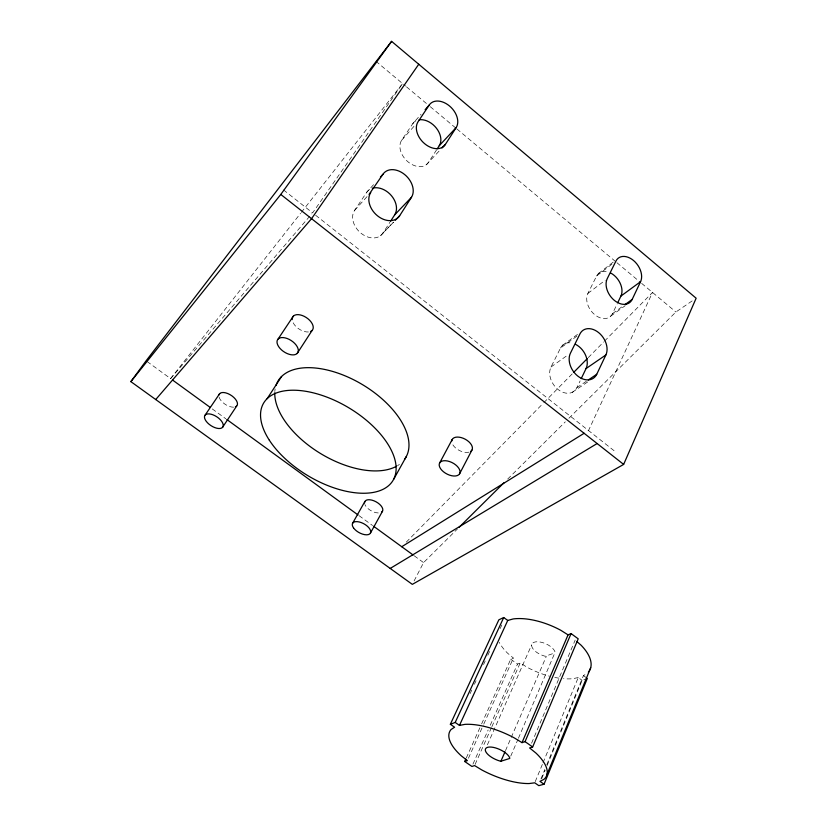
<?xml version="1.0" encoding="UTF-8"?>
<svg xmlns="http://www.w3.org/2000/svg" width="827" height="827" viewBox="0 0 827 827"><rect width="100%" height="100%" fill="white"/><g stroke="black" fill="none" stroke-linecap="round" stroke-linejoin="round"><path stroke-width="0.62" stroke-dasharray="4.13 3.1" d="M540.93 778.972L544.838 769.461M546.792 764.706L583.448 675.587L586.457 673.757M541.747 778.548L545.148 770.268M547.102 765.533L582.115 680.342L586.281 678.791M535.234 781.629L542.564 763.89M543.05 762.701L578.259 677.54L582.115 680.342M531.596 743.204L575.168 640.098M510.776 756.064L517.909 739.452M518.426 738.263L555.113 652.203A12.653 6.006 24.1 0 0 541.644 642.331A12.653 6.006 24.1 0 0 531.771 646.404A12.653 6.006 24.1 0 0 545.262 656.266L555.134 652.813M505.504 750.637L546.306 656.442M487.413 744.786L531.689 644.771M472.961 764.086L488.157 729.972M490.256 725.258L517.506 664.081L520.204 662.965L527.047 667.234A50.643 24.045 24.1 0 0 549.469 676.186M475.122 764.396L491.372 727.832M491.9 726.654L520.204 662.965M466.304 757.966L481.107 725.041M481.634 723.873L510.724 659.202L513.402 658.065L507.675 653.278A50.643 24.045 24.1 0 1 499.208 642.321M468.444 758.256L483.247 725.258M483.774 724.08L513.402 658.065M470.149 693.553L471.762 690.08M474.44 684.27L476.052 680.786M483.557 664.536L485.16 661.052M487.837 655.242L490.525 649.443M500.17 628.541L501.782 625.057M576.884 336.155L560.52 348.033L550.999 367.012A17.14 12.632 55.7 0 0 557.998 389.445A17.14 12.632 55.7 0 0 576.884 387.646L580.12 380.906M611.877 264.206L596.618 275.98L587.873 293.43A16.447 11.599 54.4 0 0 594.716 314.673A16.447 11.599 54.4 0 0 612.466 313.66L617.221 303.778M414.1 580.936L423.569 562.598L457.393 529.001M373.566 184.69L366.723 192.298L354.556 210.43A18.256 13.635 45.3 0 0 361.141 233.328A18.256 13.635 45.3 0 0 382.953 233.059L389.879 222.318M436.594 149.832L428.51 162.381A17.501 12.457 45.8 0 1 408.093 161.927A17.501 12.457 45.8 0 1 401.633 140.28L412.766 123.688L421.005 114.343M147.123 361.544L170.6 378.621L300.552 213.356M301.348 212.343L402.604 83.579L312.616 212.88L282.958 189.486M170.6 378.621L311.779 213.862M401.633 140.28L414.782 125.446M354.556 210.43L367.343 196.288M426.287 164.749L440.615 149.48M382.953 233.059L393.497 222.132M380.544 235.664L393.704 222.029M406.274 542.14L542.977 403.524M543.877 402.604L572.853 373.235M588.245 357.626L603.627 342.016M604.537 341.106L652.513 292.448L588.524 430.547L586.333 431.911M507.685 479.071L565.286 421.863M568.935 418.235L675.907 311.996L694.008 299.663M598.438 273.541L613.686 261.745M587.873 293.43L605.188 280.26M562.474 345.345L577.815 334.191M612.466 313.66L622.845 306.155M610.667 316.183L625.191 305.711M550.999 367.012L567.384 355.331M576.884 387.646L586.291 381.319M572.243 392.318L587.904 381.805M578.259 677.54L572.687 678.729A50.643 24.045 24.1 0 1 563.466 678.698M510.724 659.202L517.506 664.081M212.25 408.91L225.781 418.751M359.063 515.686L372.595 525.527M414.213 555.796L423.569 562.598M583.448 675.587L587.325 678.398M315.656 215.278L614.203 450.808M375.892 61.26L405.561 86.06M406.553 86.887L429.275 105.866M430.257 106.693L455.946 128.164M456.928 128.991L615.97 261.901M616.952 262.728L640.667 282.545M641.649 283.372L675.907 311.996M558.866 678.15A50.643 24.045 24.1 0 1 554.193 677.313M596.618 275.98A16.282 11.361 54.1 0 1 607.338 271.721M378.27 512.957A10.069 5.117 29 0 1 364.872 504.501M399.41 464.412A74.451 40.327 31 0 1 397.56 465.642M274.833 391.502A74.451 40.327 31 0 1 275.122 389.01M468.971 452.162A11.206 6.358 27.9 0 1 452.907 444.885M412.766 123.688A17.326 12.178 46 0 1 416.922 120.391M560.52 348.033A16.964 12.364 55.3 0 1 571.953 343.06M366.723 192.298A18.06 13.325 45.4 0 1 371.209 188.639M233.596 407.184A10.565 5.386 33.3 0 1 218.928 396.453M308.409 331.978A11.847 6.792 33.9 0 1 292.706 321.796"/><path stroke-width="1.24" d="M546.967 774.548L590.695 667.72M465.777 759.145L464.712 761.491L471.917 766.443L474.595 765.585L481.821 769.968A53.238 21.595 24.7 0 0 529.104 783.551L534.738 782.818L538.832 785.65L544.063 784.203L587.325 678.398M544.063 784.203L539.948 781.35L543.928 779.354A53.238 21.595 24.7 0 0 535.906 753.035L529.6 747.949L532.65 746.967L578.207 638.826L571.075 633.585L568.056 634.867L522.023 742.636L514.363 737.942A53.238 21.595 24.7 0 0 464.919 724.369L459.461 725.413L455.191 722.447L450.353 724.276L454.602 727.222L451.077 729.507A53.238 21.595 24.7 0 0 461.27 755.826L467.379 760.613L464.712 761.491M522.023 742.636L525.062 741.643L571.075 633.585M500.914 761.233L509.752 758.442L509.701 757.883A13.304 5.396 24.7 0 0 495.383 747.877A13.304 5.396 24.7 0 0 485.501 751.009A13.304 5.396 24.7 0 0 499.839 761.005L500.914 761.233L504.997 751.815M623.641 464.412L696.138 298.216L391.605 41.35L146.1 360.799L130.862 381.629L412.332 584.369L623.641 464.412L280.787 194.448L391.605 41.35M459.461 725.413L507.737 620.457L513.153 618.947A50.643 24.045 24.1 0 1 560.82 630.298L568.056 634.867M450.353 724.276L498.846 619.826L503.715 617.521L507.737 620.457M455.191 722.447L503.715 617.521M596.732 374.28L605.881 354.959A17.305 12.436 55.3 0 0 598.645 332.609A17.305 12.436 55.3 0 0 579.944 333.922L570.454 353.139A17.491 12.715 55.7 0 0 577.659 375.975A17.491 12.715 55.7 0 0 596.732 374.28L588.379 379.913M632.179 299.415L640.584 281.666A16.602 11.402 54.2 0 0 633.513 260.495A16.602 11.402 54.2 0 0 615.939 261.074L607.225 278.709A16.767 11.65 54.5 0 0 614.265 300.304A16.767 11.65 54.5 0 0 632.179 299.415L624.923 304.656M581.205 378.663L586.064 368.563L605.881 354.959M617.748 302.682L620.912 296.097L640.584 281.666M459.564 473.83A11.34 6.254 27.9 0 0 447.448 460.98A11.34 6.254 27.9 0 0 441.866 470.284A11.34 6.254 27.9 0 0 459.564 473.83L471.907 450.157M439.644 462.975L452.245 439.426M370.434 533.095L382.519 511.169M393.683 479.298L406.346 456.463M352.529 523.398L364.821 501.575M395.244 220.313L399.637 215.764L411.464 197.312A18.442 13.418 45.8 0 0 404.61 174.497A18.442 13.418 45.8 0 0 382.984 174.218L380.42 177.071M442.011 148.002L445.381 144.405L456.204 127.534A17.677 12.25 46.2 0 0 449.474 105.959A17.677 12.25 46.2 0 0 429.254 105.008L425.13 109.681M390.571 221.243L394.717 214.803L411.464 197.312M437.266 148.788L439.292 145.655L456.204 127.534M267.152 398.686L281.573 376.492M297.172 353.46A12.002 6.688 33.6 0 0 287.072 338.47A12.002 6.688 33.6 0 0 278.73 346.751A12.002 6.688 33.6 0 0 297.172 353.46L312.068 330.511M222.453 427.476A10.689 5.293 33.1 0 0 212.87 414.782A10.689 5.293 33.1 0 0 206.254 421.346A10.689 5.293 33.1 0 0 222.453 427.476L236.646 406.078M278.079 339.06L293.285 316.203M369.049 194.407L382.984 174.218M429.254 105.008L418.069 121.734A17.863 12.529 46.1 0 0 424.727 143.764A17.863 12.529 46.1 0 0 445.381 144.405M205.21 414.978L219.672 393.652M418.751 64.248L311.562 218.679L155.724 399.544M130.862 381.629L280.787 194.448M573.752 372.315L587.335 358.546M459.223 527.192L504.025 482.699M401.746 546.73L584.151 433.265M390.21 568.438L597.125 443.53M525.062 741.643L532.65 746.967M172.688 380.131L210.172 407.391M226.825 419.506L358.019 514.932M373.639 526.282L413.18 555.041M576.843 641.545L581.05 645.174A50.643 24.045 24.1 0 1 588.348 672.196M610.781 273.075A16.282 11.361 54.1 0 1 620.912 296.097M399.637 215.764A18.649 13.739 45.6 0 1 377.536 215.847A18.649 13.739 45.6 0 1 370.754 192.526M364.542 502.919A10.069 5.117 29 0 1 376.016 501.782A10.069 5.117 29 0 1 381.609 512.182M396.578 466.211A74.451 40.327 31 0 1 320.938 453.765A74.451 40.327 31 0 1 274.771 392.773M275.98 385.496A74.451 40.327 31 0 1 360.365 383.387A74.451 40.327 31 0 1 404.496 459.419M451.769 441.039A11.206 6.358 27.9 0 1 465.291 439.251A11.206 6.358 27.9 0 1 470.728 451.387M419.103 119.812A17.326 12.178 46 0 1 436.439 128.216A17.326 12.178 46 0 1 439.292 145.655M575.592 344.373A16.964 12.364 55.3 0 1 586.064 368.563M372.346 188.236A18.06 13.325 45.4 0 1 391.44 195.689A18.06 13.325 45.4 0 1 394.717 214.803M218.99 394.882A10.565 5.386 33.3 0 1 231.994 395.926A10.565 5.386 33.3 0 1 235.364 406.863M292.189 319.635A11.847 6.792 33.9 0 1 306.238 317.506A11.847 6.792 33.9 0 1 310.497 331.524M269.344 440.212A75.371 39.634 30.9 0 0 386.809 487.072A75.371 39.634 30.9 0 0 328.95 397.921A75.371 39.634 30.9 0 0 269.344 440.212M353.532 527.915A10.182 5.024 28.9 0 0 369.535 534.077A10.182 5.024 28.9 0 0 361.44 522.654A10.182 5.024 28.9 0 0 353.532 527.915"/></g></svg>
